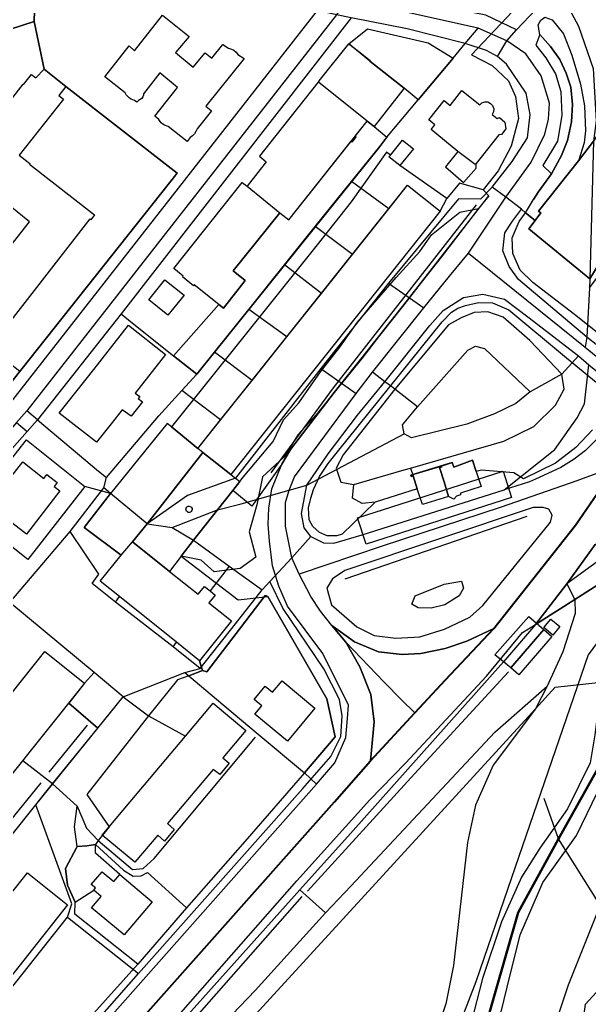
# Model space of a CAD drawing. Header units: millimetres. Extents: x 2635158 to 2636580, y 5834609 to 5836244.
# Drawn here: x 2635598.3 to 2635754, y 5835497.1 to 5835766.5 of the extents above; entities that cross this region are included whole.
import ezdxf

# ---------------------------------------------------------------- set-up
doc = ezdxf.new("R2010")
doc.units = ezdxf.units.MM
for name, color, linetype in [('IRT_OpenStreetMap_Vector geometry_amenity_bank', 44, 'Continuous'), ('IRT_OpenStreetMap_Vector geometry_amenity_kindergarten', 44, 'Continuous'), ('IRT_OpenStreetMap_Vector geometry_amenity_parking', 44, 'Continuous'), ('IRT_OpenStreetMap_Vector geometry_amenity_school', 44, 'Continuous'), ('IRT_OpenStreetMap_Vector geometry_barrier_fence', 90, 'Continuous'), ('IRT_OpenStreetMap_Vector geometry_barrier_hedge', 90, 'Continuous'), ('IRT_OpenStreetMap_Vector geometry_barrier_wall', 90, 'Continuous'), ('IRT_OpenStreetMap_Vector geometry_boundary_protected_area', 100, 'Continuous'), ('IRT_OpenStreetMap_Vector geometry_building_civic', 10, 'Continuous'), ('IRT_OpenStreetMap_Vector geometry_building_commercial', 10, 'Continuous'), ('IRT_OpenStreetMap_Vector geometry_building_industrial', 10, 'Continuous'), ('IRT_OpenStreetMap_Vector geometry_building_kindergarten', 10, 'Continuous'), ('IRT_OpenStreetMap_Vector geometry_building_residential', 10, 'Continuous'), ('IRT_OpenStreetMap_Vector geometry_building_school', 10, 'Continuous'), ('IRT_OpenStreetMap_Vector geometry_building_yes', 10, 'Continuous'), ('IRT_OpenStreetMap_Vector geometry_highway_cycleway', 220, 'Continuous'), ('IRT_OpenStreetMap_Vector geometry_highway_path', 220, 'Continuous'), ('IRT_OpenStreetMap_Vector geometry_highway_residential', 220, 'Continuous'), ('IRT_OpenStreetMap_Vector geometry_highway_service', 220, 'Continuous'), ('IRT_OpenStreetMap_Vector geometry_highway_steps', 220, 'Continuous'), ('IRT_OpenStreetMap_Vector geometry_highway_tertiary', 220, 'Continuous'), ('IRT_OpenStreetMap_Vector geometry_highway_tertiary_link', 220, 'Continuous'), ('IRT_OpenStreetMap_Vector geometry_landuse_forest', 60, 'Continuous'), ('IRT_OpenStreetMap_Vector geometry_landuse_grass', 60, 'Continuous'), ('IRT_OpenStreetMap_Vector geometry_leisure_disc_golf_course', 82, 'Continuous'), ('IRT_OpenStreetMap_Vector geometry_leisure_garden', 82, 'Continuous'), ('IRT_OpenStreetMap_Vector geometry_leisure_park', 82, 'Continuous'), ('IRT_OpenStreetMap_Vector geometry_natural_scrub', 72, 'Continuous'), ('IRT_OpenStreetMap_Vector geometry_natural_water', 72, 'Continuous'), ('IRT_OpenStreetMap_Vector geometry_public_transport_platform', 211, 'Continuous'), ('IRT_OpenStreetMap_Vector geometry_unknown', 7, 'Continuous')]:
    doc.layers.add(name, color=color, linetype=linetype)
for name, color, linetype, lineweight in [('IRT_OpenStreetMap_Vector geometry_highway_footway', 220, 'Continuous', 30), ('IRT_OpenStreetMap_Vector geometry_highway_pedestrian', 220, 'Continuous', 35), ('IRT_OpenStreetMap_Vector geometry_highway_primary', 220, 'Continuous', 40), ('IRT_OpenStreetMap_Vector geometry_waterway_stream', 130, 'Continuous', 50)]:
    doc.layers.add(name, color=color, linetype=linetype, lineweight=lineweight)

msp = doc.modelspace()

# ---------------------------------------------------------------- linework, layer by layer
at = {"layer": 'IRT_OpenStreetMap_Vector geometry_amenity_bank'}
msp.add_lwpolyline([(2635629.1, 5835623.82), (2635633.16, 5835628.72), (2635637.96, 5835634.88), (2635648.38, 5835648.15), (2635646.98, 5835649.33), (2635639.75, 5835655.18), (2635638.64, 5835656.09), (2635623.14, 5835636.96), (2635615.93, 5835627.74), (2635625.99, 5835620.13), (2635629.1, 5835623.82)], dxfattribs=at)
at = {"layer": 'IRT_OpenStreetMap_Vector geometry_amenity_kindergarten'}
msp.add_lwpolyline([(2635600.47, 5835618.94), (2635584.37, 5835631.73), (2635592.34, 5835641.78), (2635600.14, 5835651.64), (2635616.09, 5835638.89), (2635600.47, 5835618.94)], dxfattribs=at)
at = {"layer": 'IRT_OpenStreetMap_Vector geometry_amenity_parking'}
for points in [[(2635707.24, 5835744.6), (2635703.39, 5835747.79), (2635693.99, 5835755.11), (2635688.32, 5835759.91), (2635693.36, 5835764), (2635709.99, 5835760.13), (2635716.78, 5835756), (2635707.24, 5835744.6)], [(2635740.46, 5835762.43), (2635739.45, 5835759.48), (2635742.13, 5835756.02), (2635744.78, 5835751.67), (2635746.21, 5835746.85), (2635746.47, 5835740.31), (2635745.31, 5835733.29), (2635741.32, 5835726.65), (2635743.67, 5835724.37), (2635746.46, 5835729.38), (2635748.08, 5835733.44), (2635749.2, 5835738.53), (2635749.46, 5835743.26), (2635748.93, 5835747.99), (2635747.74, 5835751.88), (2635745.93, 5835755.63), (2635743.41, 5835759.18), (2635740.46, 5835762.43)], [(2635646.68, 5835669.59), (2635640.38, 5835674.6), (2635652.7, 5835688.68), (2635653.98, 5835687.67), (2635659.96, 5835695.21), (2635656.67, 5835697.82), (2635669.4, 5835713.69), (2635671.84, 5835711.79), (2635693.33, 5835738.75), (2635695.21, 5835737.26), (2635698.66, 5835734.34), (2635696.74, 5835731.86), (2635651.54, 5835675.62), (2635646.68, 5835669.59)], [(2635684.82, 5835643.94), (2635686.11, 5835640.11), (2635689.65, 5835639.48), (2635703.42, 5835643.44), (2635705.15, 5835643.93), (2635730.65, 5835651.25), (2635738.89, 5835655.32), (2635744.78, 5835661.14), (2635747.18, 5835665.47), (2635746.5, 5835669.61), (2635737.76, 5835678.79), (2635730.46, 5835685.2), (2635726.3, 5835686.65), (2635722.58, 5835686.48), (2635718.96, 5835684.99), (2635715.49, 5835683.12), (2635700.81, 5835665.53), (2635686.72, 5835647.6), (2635684.82, 5835643.94)], [(2635626.61, 5835581.41), (2635643.47, 5835588.07), (2635644.51, 5835587.19), (2635641.43, 5835586.04), (2635633.52, 5835576.21), (2635616.6, 5835554.69), (2635622.79, 5835545.9), (2635619.78, 5835542.14), (2635618.97, 5835541.04), (2635616.6, 5835540.71), (2635614, 5835540.54), (2635613.26, 5835545.94), (2635614.01, 5835551.59), (2635607.26, 5835557.67), (2635619.68, 5835572.9), (2635626.61, 5835581.41)], [(2635626.61, 5835581.41), (2635618.64, 5835588.05), (2635616.02, 5835585.13), (2635611.72, 5835579.71), (2635619.68, 5835572.9), (2635626.61, 5835581.41)], [(2635625.68, 5835532.88), (2635619.01, 5835538.73), (2635618.97, 5835541.04), (2635616.6, 5835540.71), (2635614, 5835540.54), (2635610.85, 5835534.47), (2635611.31, 5835529.94), (2635613.42, 5835525.27), (2635618.51, 5835528.63), (2635619, 5835529.22), (2635617.83, 5835530.15), (2635620.87, 5835533.59), (2635624.04, 5835530.97), (2635625.68, 5835532.88)]]:
    msp.add_lwpolyline(points, dxfattribs=at)
at = {"layer": 'IRT_OpenStreetMap_Vector geometry_amenity_school'}
msp.add_lwpolyline([(2635641.35, 5835724.56), (2635610.93, 5835748.19), (2635604.94, 5835752.94), (2635602.2, 5835766.01), (2635586.07, 5835760.75), (2635549.55, 5835731.67), (2635552.1, 5835723.02), (2635540.16, 5835707.03), (2635537.38, 5835702.24), (2635536.15, 5835698.24), (2635541.69, 5835682.77), (2635540.96, 5835670.19), (2635539.97, 5835668), (2635550.28, 5835659.23), (2635556.37, 5835654.13), (2635574.01, 5835639.81), (2635641.35, 5835724.56)], dxfattribs=at)
at = {"layer": 'IRT_OpenStreetMap_Vector geometry_barrier_fence'}
for points in [[(2635539.97, 5835668), (2635540.96, 5835670.19), (2635541.69, 5835682.77), (2635536.15, 5835698.24), (2635537.38, 5835702.24), (2635540.16, 5835707.03), (2635552.1, 5835723.02), (2635549.55, 5835731.67), (2635586.07, 5835760.75), (2635602.2, 5835766.01), (2635604.94, 5835752.94), (2635610.93, 5835748.19), (2635641.35, 5835724.56), (2635574.01, 5835639.81)], [(2635713.28, 5835714.1), (2635715.07, 5835717.6)], [(2635584.37, 5835631.73), (2635592.34, 5835641.78), (2635600.14, 5835651.64), (2635616.09, 5835638.89), (2635600.47, 5835618.94), (2635584.37, 5835631.73)], [(2635665.41, 5835609.08), (2635658.7, 5835600.28), (2635649.49, 5835588.28), (2635648.24, 5835588.59), (2635644.51, 5835587.19), (2635652.12, 5835580.81), (2635663.51, 5835571.24), (2635676.18, 5835560.61), (2635684.56, 5835570.45), (2635682.22, 5835580.86), (2635666.11, 5835608.87), (2635665.41, 5835609.08)], [(2635676.18, 5835560.61), (2635659.83, 5835541.86), (2635643.93, 5835523.76), (2635630.61, 5835508.39), (2635613.39, 5835522.03), (2635613.42, 5835525.27), (2635611.31, 5835529.94), (2635610.85, 5835534.47), (2635614, 5835540.54), (2635616.6, 5835540.71), (2635618.97, 5835541.04), (2635626.69, 5835534.09), (2635629.34, 5835532.45), (2635631.47, 5835532.52), (2635633.21, 5835533.42), (2635643.93, 5835523.76)]]:
    msp.add_lwpolyline(points, dxfattribs=at)
at = {"layer": 'IRT_OpenStreetMap_Vector geometry_barrier_hedge'}
for points in [[(2635723.11, 5835715.89), (2635683.95, 5835665.86), (2635666.96, 5835642.65)], [(2635687.25, 5835613.7), (2635737.04, 5835630.82)], [(2635677, 5835528.36), (2635706.21, 5835560.41), (2635731.94, 5835588.23)], [(2635616.69, 5835573.65), (2635606.22, 5835560.82)], [(2635604.05, 5835557.88), (2635586.61, 5835536.6)], [(2635590.76, 5835434.68), (2635603.94, 5835446.78), (2635617.5, 5835461.18), (2635635.79, 5835481.74), (2635646.1, 5835493.42), (2635675.51, 5835526.85)]]:
    msp.add_lwpolyline(points, dxfattribs=at)
at = {"layer": 'IRT_OpenStreetMap_Vector geometry_barrier_wall'}
for points in [[(2635740.46, 5835762.43), (2635743.41, 5835759.18), (2635745.93, 5835755.63), (2635747.74, 5835751.88), (2635748.93, 5835747.99), (2635749.46, 5835743.26), (2635749.2, 5835738.53), (2635748.08, 5835733.44), (2635746.46, 5835729.38), (2635743.67, 5835724.37), (2635740.08, 5835719.36), (2635738.76, 5835717.29)], [(2635733.41, 5835642.64), (2635724.56, 5835643.34), (2635723.12, 5835642.99)], [(2635707, 5835638.27), (2635695.47, 5835634.66), (2635686.43, 5835625.87)]]:
    msp.add_lwpolyline(points, dxfattribs=at)
at = {"layer": 'IRT_OpenStreetMap_Vector geometry_boundary_protected_area'}
msp.add_lwpolyline([(2635890.08, 5835692.19), (2635878.51, 5835718.77), (2635844.17, 5835720.06), (2635842.15, 5835720.06), (2635827.34, 5835720.35), (2635822.97, 5835719.01), (2635815.35, 5835715.18), (2635807.08, 5835708.2), (2635803.24, 5835703.63), (2635797.84, 5835695.21), (2635790.44, 5835679.84), (2635756.4, 5835611.99), (2635762.14, 5835604.28), (2635753.73, 5835592.93), (2635732.73, 5835531.93), (2635723.03, 5835503.57), (2635704.24, 5835454.89), (2635686.38, 5835410.56), (2635683.12, 5835412.25), (2635666.69, 5835382.55), (2635655.85, 5835364.61), (2635646.96, 5835347.79)], dxfattribs=at)
at = {"layer": 'IRT_OpenStreetMap_Vector geometry_building_civic'}
for points in [[(2635688.93, 5835733.24), (2635689.19, 5835733.04), (2635689.82, 5835733.83), (2635690.3, 5835734.43), (2635690.05, 5835734.63), (2635693.33, 5835738.75), (2635679.94, 5835749.41), (2635680.18, 5835749.73), (2635670.04, 5835736.98), (2635663.83, 5835729.14), (2635665.68, 5835727.67), (2635660.45, 5835720.98), (2635669.4, 5835713.69), (2635671.84, 5835711.79), (2635688.93, 5835733.24)], [(2635669.4, 5835713.69), (2635656.67, 5835697.82), (2635659.96, 5835695.21), (2635653.98, 5835687.67), (2635652.7, 5835688.68), (2635646, 5835694.03), (2635645.82, 5835693.77), (2635642.78, 5835696.18), (2635642.99, 5835696.42), (2635640.4, 5835698.5), (2635659.15, 5835722.01), (2635660.45, 5835720.98), (2635669.4, 5835713.69)], [(2635628.05, 5835682.98), (2635638.19, 5835674.98), (2635629.87, 5835664.43), (2635631.12, 5835663.47), (2635630.69, 5835662.93), (2635631.89, 5835662.07), (2635628.74, 5835658.09), (2635626.32, 5835659.87), (2635623.28, 5835656.06), (2635619.3, 5835651.05), (2635609.1, 5835658.93), (2635618.53, 5835670.9), (2635628.05, 5835682.98)], [(2635705.85, 5835641.81), (2635705.34, 5835641.66), (2635705.23, 5835641.96), (2635713.51, 5835644.5), (2635713.59, 5835644.22), (2635713.1, 5835644.06), (2635714.32, 5835640.14), (2635715.55, 5835636.17), (2635708.39, 5835633.95), (2635707, 5835638.27), (2635705.85, 5835641.81)], [(2635713.51, 5835644.5), (2635716.56, 5835645.44), (2635716.94, 5835644.23), (2635722.11, 5835646.07), (2635723.12, 5835642.99), (2635724.46, 5835638.92), (2635718.82, 5835637.11), (2635718.81, 5835636.64), (2635717.68, 5835636.28), (2635716.96, 5835635.42), (2635715.55, 5835636.17), (2635714.32, 5835640.14), (2635713.1, 5835644.06), (2635713.59, 5835644.22), (2635713.51, 5835644.5)], [(2635734.8, 5835587.46), (2635732.56, 5835589.36), (2635741.63, 5835599.81), (2635743.8, 5835597.94), (2635734.8, 5835587.46)]]:
    msp.add_lwpolyline(points, dxfattribs=at)
at = {"layer": 'IRT_OpenStreetMap_Vector geometry_building_commercial'}
msp.add_lwpolyline([(2635741.63, 5835600.34), (2635743.54, 5835602.61), (2635745.95, 5835600.6), (2635744.06, 5835598.31), (2635741.63, 5835600.34)], dxfattribs=at)
at = {"layer": 'IRT_OpenStreetMap_Vector geometry_building_industrial'}
msp.add_lwpolyline([(2635633.57, 5835689.87), (2635638, 5835695.4), (2635643.24, 5835691.2), (2635638.81, 5835685.69), (2635633.57, 5835689.87)], dxfattribs=at)
at = {"layer": 'IRT_OpenStreetMap_Vector geometry_building_kindergarten'}
msp.add_lwpolyline([(2635589.94, 5835633.74), (2635593.59, 5835638.45), (2635593.1, 5835638.82), (2635593.17, 5835639.76), (2635594.55, 5835641.53), (2635595.38, 5835641.78), (2635595.88, 5835641.42), (2635599.1, 5835645.62), (2635604.89, 5835641.11), (2635605.73, 5835642.19), (2635608.56, 5835640.01), (2635607.72, 5835638.92), (2635609.25, 5835637.74), (2635600.12, 5835625.86), (2635589.94, 5835633.74)], dxfattribs=at)
at = {"layer": 'IRT_OpenStreetMap_Vector geometry_building_residential'}
for points in [[(2635650.76, 5835741.56), (2635646.79, 5835736.61), (2635646.47, 5835735.89), (2635646.05, 5835735.25), (2635645.51, 5835734.7), (2635644.89, 5835734.24), (2635644.07, 5835733.21), (2635638.85, 5835737.28), (2635637.83, 5835737.65), (2635637.39, 5835737.93), (2635636.99, 5835738.29), (2635636.65, 5835738.69), (2635636.35, 5835739.22), (2635635.2, 5835740.12), (2635641.44, 5835747.95), (2635636.6, 5835751.93), (2635632.17, 5835746.25), (2635632.11, 5835745.8), (2635631.95, 5835745.36), (2635631.65, 5835744.96), (2635631.26, 5835744.64), (2635630.74, 5835744.43), (2635630.33, 5835743.9), (2635629.7, 5835744.4), (2635628.74, 5835744.77), (2635628.28, 5835745.05), (2635627.41, 5835745.93), (2635627.08, 5835746.47), (2635621.53, 5835750.85), (2635628.2, 5835759.29), (2635629.65, 5835757.92), (2635637.35, 5835767.73), (2635644.6, 5835761.89), (2635640.86, 5835757.52), (2635645.68, 5835753.5), (2635649, 5835757.45), (2635650.8, 5835755.96), (2635653.83, 5835759.69), (2635655.37, 5835758.65), (2635656.15, 5835758.46), (2635656.85, 5835758.11), (2635657.45, 5835757.61), (2635657.94, 5835756.95), (2635659.63, 5835755.82), (2635649.21, 5835742.8), (2635650.76, 5835741.56)], [(2635710.11, 5835739.06), (2635714.33, 5835744.36), (2635715.97, 5835743.04), (2635719.2, 5835747.09), (2635724.05, 5835743.23), (2635724.64, 5835743.74), (2635725.43, 5835744), (2635726.32, 5835743.98), (2635727.05, 5835743.61), (2635727.59, 5835742.99), (2635727.88, 5835742.07), (2635727.82, 5835741.3), (2635727.43, 5835740.55), (2635728.8, 5835739.45), (2635729.48, 5835739.74), (2635730.92, 5835738.51), (2635731.17, 5835736.6), (2635730.03, 5835735.06), (2635729.29, 5835734.96), (2635723.06, 5835727.16), (2635722.84, 5835726.89), (2635718.09, 5835730.48), (2635710.77, 5835736.49), (2635711.78, 5835737.73), (2635710.11, 5835739.06)], [(2635646.98, 5835649.33), (2635653.17, 5835657.08), (2635661.81, 5835667.9), (2635671.31, 5835679.81), (2635680.79, 5835691.69), (2635689.28, 5835702.31), (2635699.19, 5835714.74), (2635704.36, 5835721.21), (2635713.28, 5835714.1), (2635655.99, 5835642.14), (2635648.38, 5835648.15), (2635646.98, 5835649.33)], [(2635620.26, 5835613.03), (2635625.99, 5835620.13), (2635629.1, 5835623.82), (2635639.25, 5835615.71), (2635647.08, 5835609.45), (2635648.78, 5835611.58), (2635650.32, 5835610.35), (2635651.75, 5835609.22), (2635650.04, 5835607.09), (2635656.18, 5835602.17), (2635647.45, 5835591.25), (2635641.12, 5835596.33), (2635625.55, 5835608.8), (2635620.26, 5835613.03)], [(2635583.42, 5835566.71), (2635605.16, 5835593.84), (2635616.02, 5835585.13), (2635594.31, 5835558.03), (2635583.42, 5835566.71)], [(2635662.42, 5835580.7), (2635665.43, 5835584.32), (2635667.43, 5835582.67), (2635670.02, 5835585.81), (2635678.99, 5835578.29), (2635671.5, 5835569.31), (2635662.6, 5835576.71), (2635664.47, 5835579.01), (2635662.42, 5835580.7)], [(2635651.19, 5835579.69), (2635660.07, 5835572.2), (2635653.84, 5835564.79), (2635655.55, 5835563.26), (2635653.03, 5835560.24), (2635651.14, 5835561.57), (2635638.68, 5835546.77), (2635640.51, 5835545.14), (2635637.84, 5835541.94), (2635636.06, 5835543.66), (2635629.72, 5835536.21), (2635620.87, 5835543.61), (2635622.79, 5835545.9), (2635628.52, 5835552.71), (2635643.6, 5835570.65), (2635651.19, 5835579.69)], [(2635589.74, 5835497.35), (2635578.81, 5835506.01), (2635586.24, 5835515.39), (2635595.81, 5835527.5), (2635600.39, 5835533.29), (2635611.32, 5835524.59), (2635589.74, 5835497.35)], [(2635620.87, 5835533.59), (2635624.04, 5835530.97), (2635625.68, 5835532.88), (2635634.5, 5835525.36), (2635626.84, 5835516.36), (2635617.96, 5835523.75), (2635620.55, 5835526.85), (2635618.51, 5835528.63), (2635619, 5835529.22), (2635617.83, 5835530.15), (2635620.87, 5835533.59)]]:
    msp.add_lwpolyline(points, dxfattribs=at)
at = {"layer": 'IRT_OpenStreetMap_Vector geometry_building_school'}
for points in [[(2635581.81, 5835726.51), (2635599.22, 5835748.86), (2635599.35, 5835748.77), (2635601.49, 5835751.51), (2635602.71, 5835750.55), (2635604.94, 5835752.94)], [(2635604.94, 5835752.94), (2635610.93, 5835748.19), (2635608.97, 5835745.73), (2635610.23, 5835744.74), (2635598.13, 5835729.46), (2635601.07, 5835727.16), (2635600.96, 5835727.02), (2635618.75, 5835713.1), (2635617.74, 5835711.82), (2635617.5, 5835712.01), (2635590.4, 5835677.34)], [(2635582.7, 5835688.2), (2635601, 5835711.19), (2635592.19, 5835718.23)], [(2635595.34, 5835672.75), (2635598.29, 5835670.41), (2635594.76, 5835665.9)]]:
    msp.add_lwpolyline(points, dxfattribs=at)
at = {"layer": 'IRT_OpenStreetMap_Vector geometry_building_yes'}
for points in [[(2635703.39, 5835747.79), (2635695.21, 5835737.26), (2635693.33, 5835738.75), (2635679.94, 5835749.41), (2635680.18, 5835749.73), (2635688.32, 5835759.91), (2635690.99, 5835757.79), (2635694.12, 5835755.29), (2635693.99, 5835755.11), (2635703.39, 5835747.79)], [(2635705.95, 5835731.16), (2635702.25, 5835726.64), (2635699.24, 5835728.99), (2635699.63, 5835729.47), (2635702.96, 5835733.58), (2635705.95, 5835731.16)], [(2635723.13, 5835725.88), (2635723.06, 5835727.16), (2635722.84, 5835726.89), (2635718.09, 5835730.48), (2635714.67, 5835726.23), (2635719.6, 5835721.94), (2635723.13, 5835725.88)]]:
    msp.add_lwpolyline(points, dxfattribs=at)
at = {"layer": 'IRT_OpenStreetMap_Vector geometry_highway_cycleway'}
msp.add_lwpolyline([(2635747.86, 5835612.33), (2635750.06, 5835608.06), (2635750.13, 5835604.23), (2635746.82, 5835593.71), (2635742.48, 5835584.31), (2635739.28, 5835578.15), (2635727.7, 5835562.72), (2635722.94, 5835551.81), (2635720.74, 5835541.6), (2635716.91, 5835508.05), (2635714.82, 5835497.51), (2635704.77, 5835468.1)], dxfattribs=at)
at = {"layer": 'IRT_OpenStreetMap_Vector geometry_highway_footway'}
for points in [[(2635734.15, 5835763.69), (2635725.74, 5835767.7), (2635697.85, 5835773.27), (2635689.96, 5835774.86), (2635664.06, 5835780.57), (2635648.91, 5835782.9), (2635642.61, 5835783.22), (2635629.14, 5835783.83), (2635608.12, 5835779.34), (2635602.57, 5835777.96)], [(2635745.19, 5835775.84), (2635751.07, 5835764.69), (2635755.12, 5835753.12), (2635755.93, 5835738.82), (2635755.16, 5835733.27), (2635754.13, 5835695.67), (2635754.11, 5835693.21), (2635753.31, 5835679.69)], [(2635684.9, 5835767.78), (2635679.64, 5835768.99), (2635593.73, 5835659.33), (2635580.1, 5835642.23), (2635506.11, 5835550.31), (2635497.59, 5835542.54)], [(2635688.94, 5835766.99), (2635626, 5835686.12), (2635603.18, 5835657.15)], [(2635727.46, 5835720.7), (2635732.92, 5835727.72), (2635737.17, 5835734.2), (2635737.87, 5835740.58), (2635736.76, 5835746.41), (2635731.4, 5835754.28), (2635728.88, 5835756.44), (2635725.96, 5835758.06), (2635720.06, 5835759.93), (2635704.26, 5835763.97), (2635688.94, 5835766.99), (2635684.9, 5835767.78)], [(2635731.51, 5835760.65), (2635734.15, 5835763.69)], [(2635728.88, 5835756.44), (2635731.51, 5835760.65)], [(2635754.11, 5835693.21), (2635779.94, 5835727.43), (2635782.35, 5835727.83), (2635784.39, 5835726.94), (2635786.49, 5835720.4), (2635785.5, 5835712.57), (2635777.56, 5835692.71), (2635772.74, 5835680.15), (2635768.4, 5835671.36), (2635760.18, 5835657.83), (2635757.06, 5835652.8), (2635752.97, 5835648.75), (2635749.9, 5835646.37), (2635746.21, 5835644.12), (2635739.32, 5835640.94), (2635737.65, 5835640.17), (2635730.74, 5835638.02)], [(2635699.19, 5835714.74), (2635689, 5835722.24)], [(2635727.46, 5835720.7), (2635724.31, 5835717.38), (2635718.3, 5835717.49)], [(2635735.52, 5835714.68), (2635731.18, 5835717.95), (2635727.46, 5835720.7)], [(2635718.3, 5835717.49), (2635699.1, 5835694.49), (2635680.64, 5835671.14), (2635657.32, 5835641.15), (2635644.19, 5835636.41), (2635633.16, 5835628.72)], [(2635753.31, 5835679.69), (2635734.69, 5835695.51), (2635732.07, 5835699.02), (2635730.35, 5835703.35), (2635730.9, 5835708.21), (2635733.06, 5835711.37), (2635735.52, 5835714.68)], [(2635689.28, 5835702.31), (2635679.11, 5835709.93)], [(2635680.79, 5835691.69), (2635670.72, 5835699.49)], [(2635699.1, 5835694.49), (2635708.82, 5835687.75)], [(2635677.88, 5835625.25), (2635676.05, 5835627.58), (2635675.34, 5835631.53), (2635676.8, 5835639.31), (2635682.65, 5835647.87), (2635690.6, 5835658.39), (2635698.1, 5835667.53), (2635710.43, 5835682.87), (2635714.04, 5835687.03), (2635719.67, 5835690.54), (2635724.88, 5835691.44), (2635730.83, 5835690.07), (2635737.59, 5835685.01), (2635751.03, 5835674.61)], [(2635626, 5835686.12), (2635628.06, 5835684.49)], [(2635671.31, 5835679.81), (2635660.91, 5835687.29)], [(2635633.58, 5835679.98), (2635640.38, 5835674.6), (2635646.68, 5835669.59)], [(2635753.31, 5835679.69), (2635752.86, 5835676.95)], [(2635765.37, 5835670.25), (2635753.31, 5835679.69)], [(2635661.81, 5835667.9), (2635651.54, 5835675.62)], [(2635751.03, 5835674.61), (2635753.92, 5835672.13)], [(2635730.74, 5835638.02), (2635744.64, 5835648.98), (2635750.73, 5835657.69), (2635752.69, 5835661.5), (2635753.92, 5835672.13)], [(2635753.92, 5835672.13), (2635762.31, 5835665.38)], [(2635680.64, 5835671.14), (2635690.3, 5835664.34)], [(2635746.5, 5835669.61), (2635737.87, 5835664.8)], [(2635653.17, 5835657.08), (2635642.61, 5835665.15)], [(2635603.18, 5835657.15), (2635600.3, 5835653.94), (2635564.57, 5835613.58)], [(2635597.45, 5835656.43), (2635600.3, 5835653.94)], [(2635792.95, 5835643.89), (2635790.41, 5835642.74), (2635788.78, 5835641.97), (2635747.86, 5835612.33)], [(2635623.14, 5835636.96), (2635621.26, 5835638.52), (2635621.99, 5835641.34)], [(2635626.61, 5835581.41), (2635618.64, 5835588.05), (2635595.61, 5835607.22), (2635612.05, 5835626.58), (2635621.26, 5835638.52)], [(2635633.16, 5835628.72), (2635623.14, 5835636.96)], [(2635691.95, 5835625.74), (2635730.74, 5835638.02)], [(2635633.16, 5835628.72), (2635639.98, 5835627.69), (2635645.84, 5835624.21), (2635655.53, 5835617.12), (2635664.57, 5835610.68)], [(2635618.08, 5835612.44), (2635619.92, 5835614.97), (2635612.05, 5835626.58)], [(2635677.88, 5835625.25), (2635681.37, 5835623.48), (2635684.13, 5835623.44), (2635691.95, 5835625.74)], [(2635666.66, 5835612.91), (2635672.71, 5835619.42), (2635677.88, 5835625.25)], [(2635755.62, 5835623.04), (2635747.86, 5835612.33)], [(2635655.53, 5835617.12), (2635650.32, 5835610.35)], [(2635570.12, 5835443.52), (2635574.44, 5835445.96), (2635601.76, 5835472.85), (2635630.78, 5835505.81), (2635675.73, 5835556.41), (2635683.35, 5835565.08), (2635686.07, 5835570.6), (2635686.48, 5835576.27), (2635685.73, 5835580.7), (2635681.43, 5835589.05), (2635670.26, 5835605.67), (2635666.66, 5835612.91)], [(2635647.65, 5835589.2), (2635640.24, 5835595.08), (2635624.48, 5835607.26), (2635618.08, 5835612.44)], [(2635626.61, 5835581.41), (2635643.47, 5835588.07), (2635647.65, 5835589.2), (2635657.33, 5835601.33), (2635664.57, 5835610.68), (2635666.66, 5835612.91)], [(2635747.86, 5835612.33), (2635739.27, 5835601.19), (2635730.61, 5835590.95)], [(2635624.48, 5835607.26), (2635625.55, 5835608.8)], [(2635640.24, 5835595.08), (2635641.12, 5835596.33)], [(2635730.61, 5835590.95), (2635688.72, 5835544.12), (2635674.92, 5835528.72), (2635603.1, 5835448.56), (2635587.22, 5835433.73), (2635580.31, 5835427.42), (2635572.85, 5835421.88), (2635567.86, 5835418.78)], [(2635619.68, 5835572.9), (2635611.72, 5835579.71)], [(2635626.61, 5835581.41), (2635633.52, 5835576.21), (2635643.6, 5835570.65)], [(2635607.26, 5835557.67), (2635614.01, 5835551.59), (2635616.54, 5835545.5), (2635619.78, 5835542.14), (2635629.09, 5835534.28), (2635632.02, 5835534.54), (2635635.03, 5835537.29), (2635662.78, 5835570.4)], [(2635607.26, 5835557.67), (2635599.11, 5835563.9)], [(2635818.47, 5835488.85), (2635818.79, 5835504.8), (2635817.46, 5835517.37), (2635809.96, 5835536.87), (2635804.09, 5835549.18), (2635795.22, 5835559.2), (2635790.11, 5835562.52), (2635779.68, 5835564.49), (2635773.48, 5835561.61), (2635769.42, 5835557.09), (2635756.96, 5835524.45), (2635748.25, 5835502.66), (2635739.04, 5835474.91)], [(2635557.2, 5835452.99), (2635611.35, 5835521.24)], [(2635611.35, 5835521.24), (2635630.78, 5835505.81)]]:
    msp.add_lwpolyline(points, dxfattribs=at)
at = {"layer": 'IRT_OpenStreetMap_Vector geometry_highway_path'}
for points in [[(2635676.8, 5835639.31), (2635703.37, 5835653.3)], [(2635639.98, 5835627.69), (2635652.37, 5835632.57), (2635658.8, 5835634.13), (2635671.93, 5835637.94), (2635676.8, 5835639.31)], [(2635583.75, 5835423.11), (2635588.5, 5835424.47), (2635600.59, 5835433.87), (2635627.93, 5835463.23), (2635646.09, 5835483.85), (2635662.64, 5835501.15), (2635681.93, 5835522.44), (2635688.8, 5835529.72), (2635728.17, 5835571.81), (2635742.48, 5835584.31)], [(2635756.96, 5835524.45), (2635745.6, 5835542.66), (2635741.69, 5835553.6)], [(2635611.35, 5835521.24), (2635612.58, 5835524.88), (2635602.68, 5835551.89)]]:
    msp.add_lwpolyline(points, dxfattribs=at)
at = {"layer": 'IRT_OpenStreetMap_Vector geometry_highway_pedestrian'}
msp.add_lwpolyline([(2635774.91, 5835723.3), (2635773.9, 5835724.11), (2635773.11, 5835724.73), (2635776.7, 5835728.98), (2635766.42, 5835737.08), (2635765.75, 5835736.23), (2635760.28, 5835740.55), (2635755.16, 5835733.27), (2635751.11, 5835727.9), (2635740.09, 5835714.18), (2635740.76, 5835713.7), (2635739.24, 5835711.57), (2635737.51, 5835709.31), (2635754.13, 5835695.67), (2635757.41, 5835701.04), (2635774.91, 5835723.3)], dxfattribs=at)
at = {"layer": 'IRT_OpenStreetMap_Vector geometry_highway_primary'}
for points in [[(2635750.22, 5835628.3), (2635761.28, 5835644.38)], [(2635727.96, 5835600.14), (2635750.22, 5835628.3)], [(2635714.69, 5835586.04), (2635727.96, 5835600.14)], [(2635706.33, 5835577.05), (2635714.69, 5835586.04)], [(2635694.23, 5835563.9), (2635706.33, 5835577.05)], [(2635684.36, 5835552.74), (2635694.23, 5835563.9)], [(2635614.56, 5835474.2), (2635684.36, 5835552.74)]]:
    msp.add_lwpolyline(points, dxfattribs=at)
at = {"layer": 'IRT_OpenStreetMap_Vector geometry_highway_residential'}
for points in [[(2635687.78, 5835772.05), (2635684.9, 5835767.78), (2635600.19, 5835659.54), (2635597.45, 5835656.43), (2635552.01, 5835602.21), (2635547.23, 5835596.7), (2635537.31, 5835584.33), (2635498.27, 5835535.7)], [(2635720.95, 5835702.71), (2635752.86, 5835676.95)], [(2635752.86, 5835676.95), (2635763.94, 5835667.98)], [(2635761.28, 5835644.38), (2635750.64, 5835640.44), (2635729.96, 5835633.23), (2635697.37, 5835622.58), (2635674.69, 5835614.98)], [(2635533.39, 5835466.97), (2635536.77, 5835470.5), (2635544.88, 5835479.66), (2635553.89, 5835491.05), (2635564.66, 5835504.59), (2635578.15, 5835521.56), (2635587.83, 5835533.42), (2635602.68, 5835551.89), (2635604.72, 5835554.46), (2635607.26, 5835557.67), (2635619.68, 5835572.9), (2635626.61, 5835581.41)]]:
    msp.add_lwpolyline(points, dxfattribs=at)
at = {"layer": 'IRT_OpenStreetMap_Vector geometry_highway_service'}
for points in [[(2635734.15, 5835763.69), (2635742.89, 5835773.03), (2635745.19, 5835775.84)], [(2635603.18, 5835657.15), (2635619.83, 5835643.13), (2635621.99, 5835641.34), (2635636.28, 5835658.23), (2635642.61, 5835665.15), (2635646.68, 5835669.59), (2635651.54, 5835675.62), (2635660.91, 5835687.29), (2635670.72, 5835699.49), (2635679.11, 5835709.93), (2635689, 5835722.24), (2635696.74, 5835731.86), (2635698.66, 5835734.34), (2635707.24, 5835744.6), (2635716.78, 5835756), (2635720.06, 5835759.93), (2635723.61, 5835764.16)], [(2635707.05, 5835660.64), (2635720.82, 5835676.13), (2635722.95, 5835677.28), (2635725.39, 5835676.58), (2635737.87, 5835664.8)], [(2635699.9, 5835666.23), (2635698.1, 5835667.53), (2635694.75, 5835670.12)], [(2635737.87, 5835664.8), (2635733.96, 5835661.54), (2635728.08, 5835658.76), (2635720.56, 5835655.97), (2635705.38, 5835652.21), (2635703.37, 5835653.3), (2635702.98, 5835655.75), (2635707.05, 5835660.64), (2635700.81, 5835665.53), (2635699.9, 5835666.23)], [(2635603.18, 5835657.15), (2635600.19, 5835659.54)]]:
    msp.add_lwpolyline(points, dxfattribs=at)
at = {"layer": 'IRT_OpenStreetMap_Vector geometry_highway_steps'}
for points in [[(2635739.24, 5835711.57), (2635736.57, 5835713.72), (2635735.52, 5835714.68)], [(2635628.06, 5835684.49), (2635633.58, 5835679.98)], [(2635746.5, 5835669.61), (2635751.03, 5835674.61)], [(2635674.92, 5835528.72), (2635681.93, 5835522.44)]]:
    msp.add_lwpolyline(points, dxfattribs=at)
at = {"layer": 'IRT_OpenStreetMap_Vector geometry_highway_tertiary'}
for points in [[(2635731.51, 5835760.65), (2635723.61, 5835764.16), (2635696.9, 5835770.04), (2635687.78, 5835772.05), (2635658.22, 5835777.94), (2635645.62, 5835779.38), (2635632.65, 5835779.54), (2635619.81, 5835777.66), (2635606.79, 5835774.6)], [(2635731.18, 5835717.95), (2635738.09, 5835727.49), (2635741.83, 5835735.18), (2635742.9, 5835739.25), (2635743.15, 5835743.65), (2635740.84, 5835751.09), (2635736.64, 5835757.11), (2635731.51, 5835760.65)], [(2635720.95, 5835702.71), (2635731.18, 5835717.95)], [(2635672.71, 5835619.42), (2635670.92, 5835628.06), (2635670.97, 5835634.5), (2635671.93, 5835637.94), (2635673.46, 5835641.53), (2635690.3, 5835664.34), (2635694.75, 5835670.12), (2635708.82, 5835687.75), (2635715.83, 5835696.4), (2635720.95, 5835702.71)], [(2635674.69, 5835614.98), (2635672.71, 5835619.42)], [(2635683.66, 5835600.92), (2635680.49, 5835604.83), (2635677.93, 5835608.86), (2635674.69, 5835614.98)], [(2635683.66, 5835600.92), (2635687.5, 5835596.39)], [(2635687.5, 5835596.39), (2635697.96, 5835585.45), (2635702.72, 5835580.61), (2635706.33, 5835577.05)]]:
    msp.add_lwpolyline(points, dxfattribs=at)
at = {"layer": 'IRT_OpenStreetMap_Vector geometry_highway_tertiary_link'}
for points in [[(2635727.96, 5835600.14), (2635720.58, 5835596.66), (2635714.65, 5835594.62), (2635707.94, 5835593.3), (2635702.88, 5835592.99), (2635696.39, 5835593.73), (2635689.85, 5835596.48), (2635683.66, 5835600.92)], [(2635687.5, 5835596.39), (2635691.26, 5835589.63), (2635694.3, 5835582.1), (2635695.19, 5835574.6), (2635694.23, 5835563.9)]]:
    msp.add_lwpolyline(points, dxfattribs=at)
at = {"layer": 'IRT_OpenStreetMap_Vector geometry_landuse_forest'}
for points in [[(2635753.02, 5835497.48), (2635759.95, 5835505.03), (2635759.21, 5835514.98), (2635767.11, 5835515.49), (2635765.46, 5835529.01), (2635769.41, 5835545.7), (2635773.98, 5835555.13), (2635778.27, 5835555.68), (2635783.05, 5835551.25), (2635784.87, 5835543.02), (2635788.24, 5835533.23), (2635795.17, 5835529.36), (2635796.45, 5835524.21), (2635797.87, 5835509.21), (2635794.37, 5835497.63), (2635802.06, 5835491.07)], [(2635751.84, 5835488.61), (2635753.02, 5835497.48)]]:
    msp.add_lwpolyline(points, dxfattribs=at)
at = {"layer": 'IRT_OpenStreetMap_Vector geometry_landuse_grass'}
for points in [[(2635639.75, 5835655.18), (2635646.98, 5835649.33), (2635704.36, 5835721.21), (2635713.28, 5835714.1), (2635655.99, 5835642.14), (2635648.38, 5835648.15), (2635637.96, 5835634.88), (2635633.16, 5835628.72), (2635629.1, 5835623.82), (2635639.25, 5835615.71), (2635647.08, 5835609.45), (2635648.78, 5835611.58), (2635650.32, 5835610.35), (2635651.75, 5835609.22), (2635650.04, 5835607.09), (2635656.18, 5835602.17), (2635647.45, 5835591.25), (2635648.24, 5835588.59), (2635649.49, 5835588.28), (2635658.7, 5835600.28), (2635665.41, 5835609.08), (2635666.11, 5835608.87), (2635682.22, 5835580.86), (2635684.56, 5835570.45), (2635676.18, 5835560.61), (2635679.46, 5835557.54), (2635684.45, 5835563.36), (2635687.48, 5835570.3), (2635687.95, 5835575.46), (2635688.15, 5835579.16), (2635681.17, 5835593.28), (2635671.52, 5835606.21), (2635669.15, 5835611.67), (2635667.39, 5835617.18), (2635666.55, 5835623.96), (2635666.19, 5835628.65), (2635666.4, 5835633.02), (2635667.26, 5835638.29), (2635669.96, 5835645.05), (2635672.32, 5835648.97), (2635684.31, 5835664.63), (2635691.93, 5835674.12), (2635704.3, 5835689.84), (2635726.52, 5835718.36), (2635724.96, 5835719.97), (2635718.54, 5835721.77), (2635715.07, 5835717.6), (2635702.25, 5835726.64), (2635699.24, 5835728.99), (2635699.63, 5835729.47), (2635698.54, 5835730.28), (2635688.88, 5835716.73), (2635679.6, 5835704.93), (2635649.39, 5835667.1), (2635639.75, 5835655.18)], [(2635766.82, 5835672.48), (2635750, 5835685.89), (2635738.59, 5835694.64), (2635735.15, 5835698.02), (2635733.14, 5835702.58), (2635732.91, 5835706.89), (2635734.88, 5835711.36), (2635736.57, 5835713.72), (2635739.24, 5835711.57), (2635737.51, 5835709.31), (2635754.13, 5835695.67)], [(2635789.64, 5835639.4), (2635786.29, 5835638.57), (2635776.73, 5835631.19), (2635779.8, 5835626.99), (2635750.06, 5835608.06), (2635739.27, 5835601.19), (2635747.86, 5835612.33), (2635755.62, 5835623.04), (2635757.85, 5835624.48), (2635767.86, 5835639.73), (2635774.52, 5835649.79), (2635775.7, 5835651.6), (2635782.91, 5835645.89), (2635789.64, 5835639.4)], [(2635553.89, 5835491.05), (2635587.83, 5835533.42), (2635602.68, 5835551.89), (2635619.68, 5835572.9), (2635626.61, 5835581.41), (2635643.47, 5835588.07), (2635644.51, 5835587.19), (2635648.24, 5835588.59), (2635647.45, 5835591.25), (2635641.12, 5835596.33), (2635625.55, 5835608.8), (2635620.26, 5835613.03), (2635625.99, 5835620.13), (2635615.93, 5835627.74), (2635623.14, 5835636.96), (2635616.09, 5835638.89), (2635600.47, 5835618.94), (2635584.37, 5835631.73), (2635567.91, 5835613.29), (2635553.45, 5835595.8), (2635541.01, 5835576.93)], [(2635683.84, 5835613.67), (2635682.28, 5835611.09), (2635683.58, 5835606.56), (2635690.43, 5835600.53), (2635695.23, 5835598.19), (2635701.13, 5835597.48), (2635707.7, 5835597.84), (2635714.39, 5835599.93), (2635721.34, 5835603.21), (2635724.91, 5835606.36), (2635743.44, 5835629.14), (2635743.91, 5835631.05), (2635742.96, 5835632.69), (2635741.45, 5835633.17), (2635738.69, 5835633.13), (2635687.2, 5835615.92), (2635683.84, 5835613.67)], [(2635576.51, 5835445.26), (2635574.19, 5835443.86), (2635571.56, 5835443.13), (2635567.65, 5835443.67), (2635563.56, 5835445.9), (2635555.88, 5835452.06), (2635547.62, 5835459.08), (2635539.49, 5835466.68), (2635536.77, 5835470.5), (2635544.88, 5835479.66), (2635553.89, 5835491.05), (2635587.83, 5835533.42), (2635602.68, 5835551.89), (2635626.61, 5835581.41), (2635643.47, 5835588.07), (2635644.51, 5835587.19), (2635652.12, 5835580.81), (2635663.51, 5835571.24), (2635676.18, 5835560.61), (2635679.46, 5835557.54), (2635609.44, 5835478.57), (2635591.82, 5835459.67), (2635576.51, 5835445.26)]]:
    msp.add_lwpolyline(points, dxfattribs=at)
at = {"layer": 'IRT_OpenStreetMap_Vector geometry_leisure_disc_golf_course'}
msp.add_lwpolyline([(2635799.89, 5835585.53), (2635828.32, 5835497.71), (2635801.1, 5835456.18), (2635724.86, 5835391.69), (2635711.67, 5835395.95), (2635604.15, 5835430.64), (2635739.28, 5835578.15), (2635744.72, 5835584.08), (2635764.82, 5835586.23), (2635799.89, 5835585.53)], dxfattribs=at)
at = {"layer": 'IRT_OpenStreetMap_Vector geometry_leisure_garden'}
msp.add_lwpolyline([(2635706.44, 5835609.02), (2635714.33, 5835612.25), (2635719.09, 5835613.02), (2635719.67, 5835611.12), (2635718.41, 5835609.02), (2635714.48, 5835606.57), (2635710.78, 5835605.68), (2635707.25, 5835605.77), (2635705.5, 5835606.71), (2635706.44, 5835609.02)], dxfattribs=at)
at = {"layer": 'IRT_OpenStreetMap_Vector geometry_leisure_park'}
msp.add_lwpolyline([(2635616.08, 5835465.21), (2635648.24, 5835501.85), (2635674.02, 5835531.16), (2635693.99, 5835553.29), (2635703.8, 5835563.28), (2635725.89, 5835587.1), (2635735.78, 5835599.04), (2635739.27, 5835601.19), (2635750.06, 5835608.06), (2635756.4, 5835611.99)], dxfattribs=at)
at = {"layer": 'IRT_OpenStreetMap_Vector geometry_natural_scrub'}
for points in [[(2635602.64, 5835780.11), (2635602.57, 5835777.96), (2635602.2, 5835766.01), (2635586.07, 5835760.75)], [(2635740.46, 5835762.43), (2635740.04, 5835765.06), (2635740.76, 5835766.32), (2635741.86, 5835767.18), (2635743.86, 5835766.45), (2635746.96, 5835762.58), (2635749.29, 5835756.81), (2635751.62, 5835748.89), (2635752.68, 5835742.92), (2635752.98, 5835736.06), (2635752.61, 5835732.82), (2635751.11, 5835727.9), (2635740.09, 5835714.18), (2635740.76, 5835713.7), (2635739.24, 5835711.57), (2635736.57, 5835713.72), (2635738.76, 5835717.29), (2635740.08, 5835719.36), (2635743.67, 5835724.37), (2635746.46, 5835729.38), (2635748.08, 5835733.44), (2635749.2, 5835738.53), (2635749.46, 5835743.26), (2635748.93, 5835747.99), (2635747.74, 5835751.88), (2635745.93, 5835755.63), (2635743.41, 5835759.18), (2635740.46, 5835762.43)], [(2635656.56, 5835637.83), (2635658.46, 5835640.29), (2635659.41, 5835641.45), (2635667.6, 5835651.24), (2635670.39, 5835657.16), (2635674.61, 5835661.75), (2635680.54, 5835670.22), (2635685.78, 5835677), (2635690.66, 5835683.81), (2635701.18, 5835695.99), (2635707.68, 5835703.13), (2635710.88, 5835707.64), (2635718.61, 5835713.86), (2635723.74, 5835714.88), (2635713.49, 5835701.57), (2635708.06, 5835694.63), (2635704.3, 5835689.84), (2635700.25, 5835684.67), (2635696.69, 5835680.13), (2635691.82, 5835673.91), (2635684.31, 5835664.63), (2635679.38, 5835658.49), (2635674.38, 5835653.13), (2635670.51, 5835646.88), (2635664.66, 5835641.55), (2635663.14, 5835633.88), (2635660.98, 5835626.48), (2635662.83, 5835619.62), (2635658.52, 5835616.47), (2635651.49, 5835615.61), (2635647.87, 5835618.74), (2635642.42, 5835619.87), (2635645.84, 5835624.21), (2635652.37, 5835632.57), (2635656.56, 5835637.83)], [(2635705.15, 5835643.93), (2635705.85, 5835641.81), (2635707, 5835638.27), (2635695.47, 5835634.66), (2635691.91, 5835634.25), (2635689.24, 5835635.76), (2635689.65, 5835639.48), (2635703.42, 5835643.44), (2635705.15, 5835643.93)], [(2635645.38, 5835632.33), (2635645.21, 5835632.08), (2635644.97, 5835631.9), (2635644.69, 5835631.82), (2635644.39, 5835631.83), (2635644.12, 5835631.95), (2635643.9, 5835632.15), (2635643.76, 5835632.41), (2635643.72, 5835632.71), (2635643.79, 5835632.99), (2635643.94, 5835633.25), (2635644.14, 5835633.41), (2635644.39, 5835633.5), (2635644.65, 5835633.52), (2635644.9, 5835633.46), (2635645.12, 5835633.34), (2635645.3, 5835633.15), (2635645.41, 5835632.91), (2635645.44, 5835632.62), (2635645.38, 5835632.33)]]:
    msp.add_lwpolyline(points, dxfattribs=at)
at = {"layer": 'IRT_OpenStreetMap_Vector geometry_natural_water'}
for points in [[(2635728.19, 5835488.27), (2635731.55, 5835502.11), (2635735.12, 5835516.41), (2635741.33, 5835530.68), (2635750.55, 5835543.53), (2635757.74, 5835558.39), (2635760.94, 5835566.5), (2635763.34, 5835578.71), (2635764.82, 5835586.23), (2635766.61, 5835590.45), (2635771.59, 5835595.52), (2635776.78, 5835597.92), (2635779.18, 5835597.64), (2635784.83, 5835596.02), (2635790.4, 5835592.44), (2635797.31, 5835589.07), (2635802.64, 5835587.56), (2635808.79, 5835587.49), (2635823.14, 5835596.89), (2635828.13, 5835600.25), (2635823.77, 5835605.75), (2635819.42, 5835602.42)], [(2635819.42, 5835602.42), (2635816.18, 5835599.21), (2635811.52, 5835594.38), (2635806.03, 5835592.13), (2635799.62, 5835593.74), (2635792.17, 5835597.44), (2635782.92, 5835600.8), (2635776.1, 5835602.34), (2635770.79, 5835601.29), (2635766.63, 5835598.05), (2635762.79, 5835593.58), (2635759.78, 5835588.27), (2635757.29, 5835583.25), (2635756.54, 5835578.97), (2635755.54, 5835571.05), (2635754.29, 5835563.35), (2635748.07, 5835550.81), (2635740.47, 5835540.11), (2635735.46, 5835532.16), (2635730.05, 5835519.91), (2635724.78, 5835504.49), (2635718.46, 5835479.65)]]:
    msp.add_lwpolyline(points, dxfattribs=at)
at = {"layer": 'IRT_OpenStreetMap_Vector geometry_public_transport_platform'}
for points in [[(2635690.69, 5835630.31), (2635730.48, 5835643.08), (2635732.78, 5835635.91), (2635692.99, 5835623.14), (2635690.69, 5835630.31)], [(2635690.69, 5835630.31), (2635730.48, 5835643.08), (2635732.78, 5835635.91), (2635692.99, 5835623.14), (2635690.69, 5835630.31)], [(2635737.49, 5835603.38), (2635741.63, 5835599.81), (2635732.56, 5835589.36), (2635730.61, 5835590.95), (2635728.2, 5835592.92), (2635737.49, 5835603.38)]]:
    msp.add_lwpolyline(points, dxfattribs=at)
at = {"layer": 'IRT_OpenStreetMap_Vector geometry_unknown'}
for points in [[(2635586.07, 5835760.75), (2635602.2, 5835766.01), (2635602.57, 5835777.96), (2635602.64, 5835780.11), (2635579.88, 5835772.68)], [(2635732.98, 5835768.69), (2635721.84, 5835756.91), (2635727.51, 5835753.97), (2635731.91, 5835749.75), (2635733.86, 5835745.51), (2635734.65, 5835739.43), (2635732.63, 5835731.88), (2635729.07, 5835725.19), (2635724.96, 5835719.97), (2635726.52, 5835718.36), (2635723.74, 5835714.88), (2635713.49, 5835701.57), (2635708.06, 5835694.63), (2635704.3, 5835689.84), (2635700.25, 5835684.67), (2635696.69, 5835680.13), (2635691.82, 5835673.91), (2635684.31, 5835664.63), (2635672.32, 5835648.97), (2635669.96, 5835645.05), (2635661.76, 5835633.49), (2635656.56, 5835637.83), (2635652.37, 5835632.57), (2635645.84, 5835624.21), (2635642.42, 5835619.87), (2635658.05, 5835607.92), (2635666.11, 5835608.87), (2635682.22, 5835580.86), (2635684.56, 5835570.45), (2635676.18, 5835560.61), (2635659.83, 5835541.86), (2635643.93, 5835523.76), (2635630.61, 5835508.39), (2635600.02, 5835474.36)], [(2635754.91, 5835654.39), (2635750.32, 5835649.52), (2635744.77, 5835645.26), (2635736.06, 5835641.02), (2635733.41, 5835642.64), (2635724.56, 5835643.34), (2635723.12, 5835642.99), (2635722.11, 5835646.07), (2635716.94, 5835644.23), (2635716.56, 5835645.44), (2635705.23, 5835641.96), (2635705.34, 5835641.66), (2635705.85, 5835641.81), (2635707, 5835638.27), (2635695.47, 5835634.66), (2635686.43, 5835625.87), (2635685.01, 5835625.38), (2635682.36, 5835625.4), (2635680.23, 5835626.34), (2635678.47, 5835627.93), (2635677.43, 5835629.8), (2635677.24, 5835633.03), (2635677.86, 5835635.74), (2635678.57, 5835638.11), (2635680.25, 5835641.64), (2635682.65, 5835645.15), (2635685.14, 5835648.4), (2635713.82, 5835683.88), (2635716.37, 5835686.52), (2635718.12, 5835687.6), (2635720.13, 5835688.33), (2635723.72, 5835689.18), (2635727.59, 5835689.12), (2635732.02, 5835687.17), (2635747.79, 5835674.06), (2635760.99, 5835663.26)], [(2635648.38, 5835648.15), (2635655.99, 5835642.14), (2635657.32, 5835641.15), (2635658.46, 5835640.29), (2635656.56, 5835637.83), (2635652.37, 5835632.57), (2635645.84, 5835624.21), (2635642.42, 5835619.87), (2635639.25, 5835615.71), (2635629.1, 5835623.82), (2635633.16, 5835628.72), (2635637.96, 5835634.88), (2635648.38, 5835648.15)], [(2635689.85, 5835596.48), (2635696.39, 5835593.73), (2635702.88, 5835592.99), (2635707.94, 5835593.3), (2635714.65, 5835594.62), (2635720.58, 5835596.66), (2635727.96, 5835600.14), (2635714.69, 5835586.04), (2635706.33, 5835577.05), (2635694.23, 5835563.9), (2635695.19, 5835574.6), (2635694.3, 5835582.1), (2635691.26, 5835589.63), (2635687.5, 5835596.39), (2635683.66, 5835600.92), (2635689.85, 5835596.48)]]:
    msp.add_lwpolyline(points, dxfattribs=at)
at = {"layer": 'IRT_OpenStreetMap_Vector geometry_waterway_stream'}
msp.add_lwpolyline([(2635718.22, 5835465.64), (2635734.54, 5835522.49), (2635745.6, 5835542.66), (2635756.23, 5835561.64), (2635759.94, 5835582.78), (2635763.5, 5835590.38), (2635767.71, 5835596.61), (2635773.12, 5835599.79), (2635777.9, 5835600.65), (2635780.95, 5835599.9), (2635788.71, 5835597.13), (2635795.87, 5835593.36), (2635802.12, 5835590.3), (2635806.44, 5835589.71), (2635810.77, 5835591.53), (2635817.83, 5835596.87)], dxfattribs=at)

doc.saveas('drawing.dxf')
